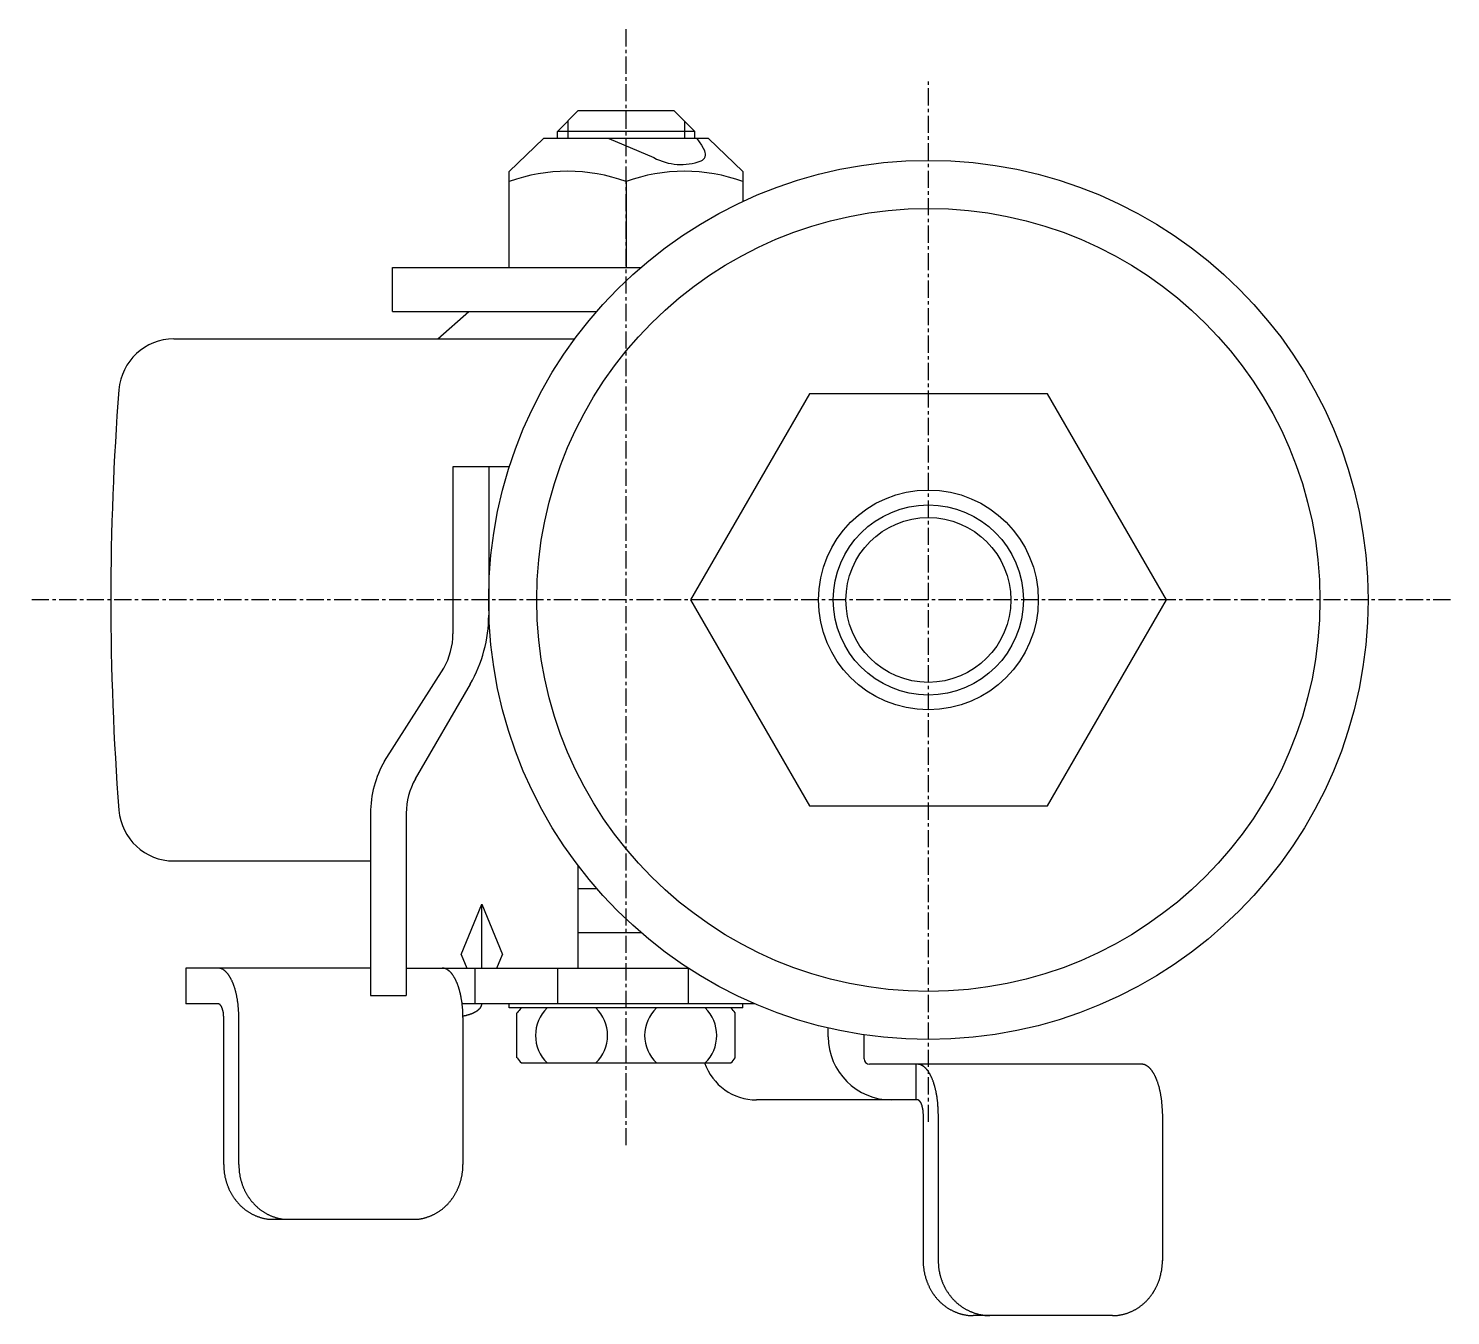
# Model space of a CAD drawing. Extents: x -3160 to -2893, y -753 to -296.
# Drawn here: x -2996.9 to -2893.4, y -390 to -296.3 of the extents above; entities that cross this region are included whole.
import ezdxf

# ---------------------------------------------------------------- set-up
doc = ezdxf.new("R2010")
doc.units = 0
doc.linetypes.add('CENTER', pattern=[2, 1.25, -0.25, 0.25, -0.25])
doc.layers.get('0').update_dxf_attribs({"linetype": 'CONTINUOUS'})
doc.layers.add('CENTER', color=1, linetype='CENTER')

msp = doc.modelspace()

# ---------------------------------------------------------------- linework, layer by layer
at = {"color": 7, "linetype": 'CONTINUOUS'}
for p, q in [((-2958.45, -303.77), (-2956.95, -302.27)), ((-2949.95, -302.27), (-2956.95, -302.27)), ((-2948.45, -303.77), (-2949.95, -302.27)), ((-2959.45, -304.27), (-2961.95, -306.67)), ((-2947.45, -304.27), (-2959.45, -304.27)), ((-2948.45, -303.77), (-2958.45, -303.77)), ((-2958.45, -304.27), (-2958.45, -303.77)), ((-2954.71, -304.27), (-2951.43, -305.67)), ((-2948.45, -304.27), (-2948.45, -303.77)), ((-2948.29, -304.27), (-2947.96, -304.77)), ((-2944.95, -306.67), (-2947.45, -304.27)), ((-2947.96, -304.77), (-2947.73, -305.2)), ((-2961.95, -313.67), (-2961.95, -306.67)), ((-2944.95, -306.67), (-2944.95, -308.85)), ((-2953.45, -307.42), (-2953.45, -313.67)), ((-2970.45, -313.67), (-2952.38, -313.67)), ((-2970.45, -316.87), (-2970.45, -313.67)), ((-2970.45, -316.87), (-2955.59, -316.87)), ((-2967.15, -318.87), (-2964.9, -316.87)), ((-2986.37, -318.87), (-2957.19, -318.87)), ((-2940.11, -322.87), (-2948.77, -337.87)), ((-2922.78, -322.87), (-2940.11, -322.87)), ((-2914.12, -337.87), (-2922.78, -322.87)), ((-2961.94, -328.17), (-2966.05, -328.17)), ((-2966.05, -328.17), (-2966.05, -340.33)), ((-2963.45, -328.17), (-2963.45, -338.99)), ((-2948.77, -337.87), (-2940.11, -352.87)), ((-2922.78, -352.87), (-2914.12, -337.87)), ((-2971.03, -349.6), (-2966.71, -342.83)), ((-2968.78, -350.9), (-2964.78, -343.99)), ((-2940.11, -352.87), (-2922.78, -352.87)), ((-2972.05, -353.4), (-2972.05, -366.67)), ((-2969.45, -353.4), (-2969.45, -366.67)), ((-2986.37, -356.87), (-2972.05, -356.87)), ((-2956.95, -357.2), (-2956.95, -364.67)), ((-2956.95, -358.87), (-2955.59, -358.87)), ((-2965.45, -363.67), (-2963.95, -360.01)), ((-2963.95, -360.01), (-2962.45, -363.67)), ((-2963.95, -364.67), (-2963.95, -360.01)), ((-2956.95, -362.07), (-2952.38, -362.07)), ((-2965.45, -363.67), (-2965.03, -364.67)), ((-2962.86, -364.67), (-2962.45, -363.67)), ((-2972.05, -364.67), (-2985.5, -364.67)), ((-2985.5, -364.67), (-2985.5, -367.27)), ((-2969.45, -364.67), (-2948.93, -364.67)), ((-2964.45, -364.67), (-2964.45, -367.27)), ((-2958.45, -364.67), (-2958.45, -367.27)), ((-2948.93, -364.67), (-2948.93, -367.27)), ((-2983.16, -367.27), (-2985.5, -367.27)), ((-2972.05, -366.67), (-2969.45, -366.67)), ((-2944.08, -367.27), (-2965.39, -367.27)), ((-2961.95, -367.57), (-2961.95, -367.27)), ((-2944.95, -367.57), (-2944.95, -367.27)), ((-2982.73, -378.97), (-2982.73, -368.27)), ((-2981.63, -378.97), (-2981.63, -368.27)), ((-2965.32, -368.27), (-2965.32, -378.97)), ((-2944.95, -367.57), (-2961.95, -367.57)), ((-2961.39, -371.2), (-2961.39, -367.93)), ((-2945.51, -371.2), (-2945.51, -367.93)), ((-2938.73, -369.67), (-2938.73, -369.03)), ((-2936.13, -371.27), (-2936.13, -369.52)), ((-2961.06, -371.57), (-2945.83, -371.57)), ((-2915.94, -371.67), (-2935.73, -371.67)), ((-2932.36, -371.67), (-2932.36, -374.27)), ((-2932.25, -374.27), (-2943.95, -374.27)), ((-2931.83, -375.27), (-2931.83, -385.97)), ((-2930.73, -375.27), (-2930.73, -385.97)), ((-2930.73, -375.27), (-2930.73, -385.97)), ((-2914.42, -375.27), (-2914.42, -385.97)), ((-2968.95, -382.97), (-2979.11, -382.97)), ((-2918.04, -389.97), (-2928.2, -389.97))]:
    msp.add_line(p, q, dxfattribs=at)
at = {"color": 3, "linetype": 'CONTINUOUS'}
for p, q in [((-2957.7, -303.02), (-2957.7, -304.27)), ((-2949.2, -303.02), (-2949.2, -304.27))]:
    msp.add_line(p, q, dxfattribs=at)
at = {"color": 7, "linetype": 'CONTINUOUS'}
for points in [[(-2981.63, -368.26, 0), (-2981.63, -368.22, 0), (-2981.64, -368.18, 0), (-2981.64, -368.13, 0), (-2981.64, -368.09, 0), (-2981.64, -368.05, 0), (-2981.64, -368, 0), (-2981.64, -367.96, 0), (-2981.64, -367.91, 0), (-2981.64, -367.87, 0), (-2981.65, -367.82, 0), (-2981.65, -367.78, 0), (-2981.65, -367.74, 0), (-2981.65, -367.69, 0), (-2981.66, -367.65, 0), (-2981.66, -367.61, 0), (-2981.66, -367.56, 0), (-2981.67, -367.52, 0), (-2981.67, -367.48, 0), (-2981.68, -367.43, 0), (-2981.68, -367.39, 0), (-2981.68, -367.35, 0), (-2981.69, -367.31, 0), (-2981.69, -367.26, 0), (-2981.7, -367.22, 0), (-2981.71, -367.18, 0), (-2981.71, -367.14, 0), (-2981.72, -367.09, 0), (-2981.72, -367.05, 0), (-2981.73, -367.01, 0), (-2981.74, -366.97, 0), (-2981.74, -366.93, 0), (-2981.75, -366.89, 0), (-2981.76, -366.85, 0), (-2981.77, -366.81, 0), (-2981.77, -366.77, 0), (-2981.78, -366.73, 0), (-2981.79, -366.69, 0), (-2981.8, -366.65, 0), (-2981.81, -366.61, 0), (-2981.81, -366.57, 0), (-2981.82, -366.53, 0), (-2981.83, -366.49, 0), (-2981.84, -366.45, 0), (-2981.85, -366.42, 0), (-2981.86, -366.38, 0), (-2981.87, -366.34, 0), (-2981.88, -366.3, 0), (-2981.89, -366.26, 0), (-2981.9, -366.23, 0), (-2981.91, -366.19, 0), (-2981.92, -366.16, 0), (-2981.93, -366.12, 0), (-2981.95, -366.09, 0), (-2981.96, -366.05, 0), (-2981.97, -366.02, 0), (-2981.98, -365.98, 0), (-2981.99, -365.95, 0), (-2982, -365.91, 0), (-2982.02, -365.88, 0), (-2982.03, -365.85, 0), (-2982.04, -365.81, 0), (-2982.05, -365.78, 0), (-2982.07, -365.75, 0), (-2982.08, -365.72, 0), (-2982.09, -365.69, 0), (-2982.11, -365.66, 0), (-2982.12, -365.63, 0), (-2982.13, -365.6, 0), (-2982.15, -365.57, 0), (-2982.16, -365.54, 0), (-2982.18, -365.51, 0), (-2982.19, -365.48, 0), (-2982.21, -365.45, 0), (-2982.22, -365.43, 0), (-2982.23, -365.4, 0), (-2982.25, -365.37, 0), (-2982.26, -365.35, 0), (-2982.28, -365.32, 0), (-2982.3, -365.3, 0), (-2982.31, -365.27, 0), (-2982.33, -365.25, 0), (-2982.34, -365.22, 0), (-2982.36, -365.2, 0), (-2982.37, -365.18, 0), (-2982.39, -365.15, 0), (-2982.41, -365.13, 0), (-2982.42, -365.11, 0), (-2982.44, -365.09, 0), (-2982.46, -365.07, 0), (-2982.47, -365.05, 0), (-2982.49, -365.03, 0), (-2982.51, -365.01, 0), (-2982.52, -364.99, 0), (-2982.54, -364.97, 0), (-2982.56, -364.96, 0), (-2982.57, -364.94, 0), (-2982.59, -364.92, 0), (-2982.61, -364.91, 0), (-2982.63, -364.89, 0), (-2982.64, -364.88, 0), (-2982.66, -364.86, 0), (-2982.68, -364.85, 0), (-2982.7, -364.83, 0), (-2982.71, -364.82, 0), (-2982.73, -364.81, 0), (-2982.75, -364.8, 0), (-2982.77, -364.78, 0), (-2982.79, -364.77, 0), (-2982.8, -364.76, 0), (-2982.82, -364.75, 0), (-2982.84, -364.74, 0), (-2982.86, -364.74, 0), (-2982.88, -364.73, 0), (-2982.9, -364.72, 0), (-2982.91, -364.71, 0), (-2982.93, -364.7, 0), (-2982.95, -364.7, 0), (-2982.97, -364.69, 0), (-2982.99, -364.69, 0), (-2983.01, -364.68, 0), (-2983.03, -364.68, 0), (-2983.04, -364.68, 0), (-2983.06, -364.67, 0), (-2983.08, -364.67, 0), (-2983.1, -364.67, 0), (-2983.12, -364.67, 0), (-2983.14, -364.67, 0), (-2983.16, -364.67, 0)], [(-2965.32, -368.26, 0), (-2965.32, -368.22, 0), (-2965.32, -368.18, 0), (-2965.32, -368.13, 0), (-2965.32, -368.09, 0), (-2965.32, -368.05, 0), (-2965.33, -368, 0), (-2965.33, -367.96, 0), (-2965.33, -367.91, 0), (-2965.33, -367.87, 0), (-2965.33, -367.82, 0), (-2965.33, -367.78, 0), (-2965.34, -367.74, 0), (-2965.34, -367.69, 0), (-2965.34, -367.65, 0), (-2965.35, -367.61, 0), (-2965.35, -367.56, 0), (-2965.35, -367.52, 0), (-2965.36, -367.48, 0), (-2965.36, -367.43, 0), (-2965.37, -367.39, 0), (-2965.37, -367.35, 0), (-2965.38, -367.31, 0), (-2965.38, -367.26, 0), (-2965.39, -367.22, 0), (-2965.39, -367.18, 0), (-2965.4, -367.14, 0), (-2965.4, -367.09, 0), (-2965.41, -367.05, 0), (-2965.42, -367.01, 0), (-2965.42, -366.97, 0), (-2965.43, -366.93, 0), (-2965.44, -366.89, 0), (-2965.44, -366.85, 0), (-2965.45, -366.81, 0), (-2965.46, -366.77, 0), (-2965.47, -366.73, 0), (-2965.48, -366.69, 0), (-2965.48, -366.65, 0), (-2965.49, -366.61, 0), (-2965.5, -366.57, 0), (-2965.51, -366.53, 0), (-2965.52, -366.49, 0), (-2965.53, -366.45, 0), (-2965.54, -366.42, 0), (-2965.55, -366.38, 0), (-2965.56, -366.34, 0), (-2965.57, -366.3, 0), (-2965.58, -366.26, 0), (-2965.59, -366.23, 0), (-2965.6, -366.19, 0), (-2965.61, -366.16, 0), (-2965.62, -366.12, 0), (-2965.63, -366.09, 0), (-2965.64, -366.05, 0), (-2965.65, -366.02, 0), (-2965.67, -365.98, 0), (-2965.68, -365.95, 0), (-2965.69, -365.91, 0), (-2965.7, -365.88, 0), (-2965.72, -365.85, 0), (-2965.73, -365.81, 0), (-2965.74, -365.78, 0), (-2965.75, -365.75, 0), (-2965.77, -365.72, 0), (-2965.78, -365.69, 0), (-2965.79, -365.66, 0), (-2965.81, -365.63, 0), (-2965.82, -365.6, 0), (-2965.83, -365.57, 0), (-2965.85, -365.54, 0), (-2965.86, -365.51, 0), (-2965.88, -365.48, 0), (-2965.89, -365.45, 0), (-2965.91, -365.43, 0), (-2965.92, -365.4, 0), (-2965.94, -365.37, 0), (-2965.95, -365.35, 0), (-2965.97, -365.32, 0), (-2965.98, -365.3, 0), (-2966, -365.27, 0), (-2966.01, -365.25, 0), (-2966.03, -365.22, 0), (-2966.04, -365.2, 0), (-2966.06, -365.18, 0), (-2966.08, -365.15, 0), (-2966.09, -365.13, 0), (-2966.11, -365.11, 0), (-2966.13, -365.09, 0), (-2966.14, -365.07, 0), (-2966.16, -365.05, 0), (-2966.18, -365.03, 0), (-2966.19, -365.01, 0), (-2966.21, -364.99, 0), (-2966.23, -364.97, 0), (-2966.24, -364.96, 0), (-2966.26, -364.94, 0), (-2966.28, -364.92, 0), (-2966.29, -364.91, 0), (-2966.31, -364.89, 0), (-2966.33, -364.88, 0), (-2966.35, -364.86, 0), (-2966.37, -364.85, 0), (-2966.38, -364.83, 0), (-2966.4, -364.82, 0), (-2966.42, -364.81, 0), (-2966.44, -364.8, 0), (-2966.45, -364.78, 0), (-2966.47, -364.77, 0), (-2966.49, -364.76, 0), (-2966.51, -364.75, 0), (-2966.53, -364.74, 0), (-2966.55, -364.74, 0), (-2966.56, -364.73, 0), (-2966.58, -364.72, 0), (-2966.6, -364.71, 0), (-2966.62, -364.7, 0), (-2966.64, -364.7, 0), (-2966.66, -364.69, 0), (-2966.67, -364.69, 0), (-2966.69, -364.68, 0), (-2966.71, -364.68, 0), (-2966.73, -364.68, 0), (-2966.75, -364.67, 0), (-2966.77, -364.67, 0), (-2966.79, -364.67, 0), (-2966.81, -364.67, 0), (-2966.82, -364.67, 0), (-2966.84, -364.67, 0)], [(-2982.73, -368.26, 0), (-2982.73, -368.25, 0), (-2982.73, -368.24, 0), (-2982.73, -368.23, 0), (-2982.73, -368.22, 0), (-2982.73, -368.2, 0), (-2982.73, -368.19, 0), (-2982.73, -368.18, 0), (-2982.74, -368.17, 0), (-2982.74, -368.15, 0), (-2982.74, -368.14, 0), (-2982.74, -368.13, 0), (-2982.74, -368.12, 0), (-2982.74, -368.11, 0), (-2982.74, -368.09, 0), (-2982.74, -368.08, 0), (-2982.74, -368.07, 0), (-2982.74, -368.06, 0), (-2982.74, -368.05, 0), (-2982.74, -368.03, 0), (-2982.75, -368.02, 0), (-2982.75, -368.01, 0), (-2982.75, -368, 0), (-2982.75, -367.99, 0), (-2982.75, -367.98, 0), (-2982.75, -367.96, 0), (-2982.75, -367.95, 0), (-2982.76, -367.94, 0), (-2982.76, -367.93, 0), (-2982.76, -367.92, 0), (-2982.76, -367.91, 0), (-2982.76, -367.89, 0), (-2982.77, -367.88, 0), (-2982.77, -367.87, 0), (-2982.77, -367.86, 0), (-2982.77, -367.85, 0), (-2982.77, -367.84, 0), (-2982.78, -367.83, 0), (-2982.78, -367.82, 0), (-2982.78, -367.81, 0), (-2982.78, -367.79, 0), (-2982.79, -367.78, 0), (-2982.79, -367.77, 0), (-2982.79, -367.76, 0), (-2982.79, -367.75, 0), (-2982.8, -367.74, 0), (-2982.8, -367.73, 0), (-2982.8, -367.72, 0), (-2982.8, -367.71, 0), (-2982.81, -367.7, 0), (-2982.81, -367.69, 0), (-2982.81, -367.68, 0), (-2982.82, -367.67, 0), (-2982.82, -367.66, 0), (-2982.82, -367.65, 0), (-2982.83, -367.64, 0), (-2982.83, -367.63, 0), (-2982.83, -367.62, 0), (-2982.84, -367.61, 0), (-2982.84, -367.6, 0), (-2982.84, -367.59, 0), (-2982.85, -367.58, 0), (-2982.85, -367.58, 0), (-2982.85, -367.57, 0), (-2982.86, -367.56, 0), (-2982.86, -367.55, 0), (-2982.86, -367.54, 0), (-2982.87, -367.53, 0), (-2982.87, -367.52, 0), (-2982.88, -367.52, 0), (-2982.88, -367.51, 0), (-2982.88, -367.5, 0), (-2982.89, -367.49, 0), (-2982.89, -367.49, 0), (-2982.9, -367.48, 0), (-2982.9, -367.47, 0), (-2982.9, -367.46, 0), (-2982.91, -367.45, 0), (-2982.91, -367.45, 0), (-2982.92, -367.44, 0), (-2982.92, -367.43, 0), (-2982.93, -367.43, 0), (-2982.93, -367.42, 0), (-2982.93, -367.41, 0), (-2982.94, -367.41, 0), (-2982.94, -367.4, 0), (-2982.95, -367.39, 0), (-2982.95, -367.39, 0), (-2982.96, -367.38, 0), (-2982.96, -367.38, 0), (-2982.97, -367.37, 0), (-2982.97, -367.37, 0), (-2982.98, -367.36, 0), (-2982.98, -367.36, 0), (-2982.98, -367.35, 0), (-2982.99, -367.35, 0), (-2982.99, -367.34, 0), (-2983, -367.34, 0), (-2983, -367.33, 0), (-2983.01, -367.33, 0), (-2983.01, -367.32, 0), (-2983.02, -367.32, 0), (-2983.02, -367.32, 0), (-2983.03, -367.31, 0), (-2983.03, -367.31, 0), (-2983.04, -367.31, 0), (-2983.04, -367.3, 0), (-2983.05, -367.3, 0), (-2983.05, -367.3, 0), (-2983.06, -367.29, 0), (-2983.06, -367.29, 0), (-2983.07, -367.29, 0), (-2983.07, -367.29, 0), (-2983.08, -367.28, 0), (-2983.08, -367.28, 0), (-2983.09, -367.28, 0), (-2983.09, -367.28, 0), (-2983.1, -367.27, 0), (-2983.1, -367.27, 0), (-2983.11, -367.27, 0), (-2983.11, -367.27, 0), (-2983.12, -367.27, 0), (-2983.12, -367.27, 0), (-2983.13, -367.27, 0), (-2983.14, -367.27, 0), (-2983.14, -367.27, 0), (-2983.15, -367.27, 0), (-2983.15, -367.27, 0), (-2983.16, -367.26, 0)], [(-2965.32, -368.16, 0), (-2965.3, -368.15, 0), (-2965.28, -368.15, 0), (-2965.26, -368.15, 0), (-2965.25, -368.14, 0), (-2965.23, -368.14, 0), (-2965.21, -368.13, 0), (-2965.19, -368.13, 0), (-2965.17, -368.13, 0), (-2965.15, -368.12, 0), (-2965.13, -368.12, 0), (-2965.12, -368.11, 0), (-2965.1, -368.11, 0), (-2965.08, -368.1, 0), (-2965.06, -368.1, 0), (-2965.04, -368.09, 0), (-2965.03, -368.09, 0), (-2965.01, -368.08, 0), (-2964.99, -368.08, 0), (-2964.97, -368.07, 0), (-2964.95, -368.07, 0), (-2964.94, -368.06, 0), (-2964.92, -368.06, 0), (-2964.9, -368.05, 0), (-2964.89, -368.05, 0), (-2964.87, -368.04, 0), (-2964.85, -368.04, 0), (-2964.84, -368.03, 0), (-2964.82, -368.02, 0), (-2964.8, -368.02, 0), (-2964.79, -368.01, 0), (-2964.77, -368.01, 0), (-2964.76, -368, 0), (-2964.74, -368, 0), (-2964.72, -367.99, 0), (-2964.71, -367.99, 0), (-2964.69, -367.98, 0), (-2964.68, -367.97, 0), (-2964.66, -367.97, 0), (-2964.65, -367.96, 0), (-2964.63, -367.95, 0), (-2964.62, -367.95, 0), (-2964.6, -367.94, 0), (-2964.59, -367.94, 0), (-2964.57, -367.93, 0), (-2964.56, -367.92, 0), (-2964.55, -367.92, 0), (-2964.53, -367.91, 0), (-2964.52, -367.9, 0), (-2964.5, -367.9, 0), (-2964.49, -367.89, 0), (-2964.48, -367.88, 0), (-2964.46, -367.88, 0), (-2964.45, -367.87, 0), (-2964.44, -367.86, 0), (-2964.43, -367.86, 0), (-2964.41, -367.85, 0), (-2964.4, -367.84, 0), (-2964.39, -367.83, 0), (-2964.38, -367.83, 0), (-2964.36, -367.82, 0), (-2964.35, -367.81, 0), (-2964.34, -367.81, 0), (-2964.33, -367.8, 0), (-2964.32, -367.79, 0), (-2964.31, -367.78, 0), (-2964.29, -367.77, 0), (-2964.28, -367.77, 0), (-2964.27, -367.76, 0), (-2964.26, -367.75, 0), (-2964.25, -367.75, 0), (-2964.24, -367.74, 0), (-2964.23, -367.73, 0), (-2964.22, -367.72, 0), (-2964.21, -367.71, 0), (-2964.2, -367.71, 0), (-2964.19, -367.7, 0), (-2964.18, -367.69, 0), (-2964.17, -367.68, 0), (-2964.17, -367.68, 0), (-2964.16, -367.67, 0), (-2964.15, -367.66, 0), (-2964.14, -367.65, 0), (-2964.13, -367.64, 0), (-2964.12, -367.64, 0), (-2964.12, -367.63, 0), (-2964.11, -367.62, 0), (-2964.1, -367.61, 0), (-2964.09, -367.6, 0), (-2964.09, -367.6, 0), (-2964.08, -367.59, 0), (-2964.07, -367.58, 0), (-2964.06, -367.57, 0), (-2964.06, -367.56, 0), (-2964.05, -367.56, 0), (-2964.05, -367.55, 0), (-2964.04, -367.54, 0), (-2964.03, -367.53, 0), (-2964.03, -367.52, 0), (-2964.02, -367.51, 0), (-2964.02, -367.5, 0), (-2964.01, -367.5, 0), (-2964.01, -367.49, 0), (-2964, -367.48, 0), (-2964, -367.47, 0), (-2963.99, -367.46, 0), (-2963.99, -367.45, 0), (-2963.99, -367.45, 0), (-2963.98, -367.44, 0), (-2963.98, -367.43, 0), (-2963.98, -367.42, 0), (-2963.97, -367.41, 0), (-2963.97, -367.4, 0), (-2963.97, -367.39, 0), (-2963.96, -367.39, 0), (-2963.96, -367.38, 0), (-2963.96, -367.37, 0), (-2963.96, -367.36, 0), (-2963.95, -367.35, 0), (-2963.95, -367.34, 0), (-2963.95, -367.33, 0), (-2963.95, -367.33, 0), (-2963.95, -367.32, 0), (-2963.95, -367.31, 0), (-2963.95, -367.3, 0), (-2963.95, -367.29, 0), (-2963.95, -367.28, 0), (-2963.95, -367.27, 0), (-2963.95, -367.26, 0)], [(-2930.73, -375.26, 0), (-2930.73, -375.22, 0), (-2930.73, -375.18, 0), (-2930.73, -375.13, 0), (-2930.73, -375.09, 0), (-2930.73, -375.05, 0), (-2930.74, -375, 0), (-2930.74, -374.96, 0), (-2930.74, -374.91, 0), (-2930.74, -374.87, 0), (-2930.74, -374.82, 0), (-2930.74, -374.78, 0), (-2930.75, -374.74, 0), (-2930.75, -374.69, 0), (-2930.75, -374.65, 0), (-2930.76, -374.61, 0), (-2930.76, -374.56, 0), (-2930.76, -374.52, 0), (-2930.77, -374.48, 0), (-2930.77, -374.43, 0), (-2930.78, -374.39, 0), (-2930.78, -374.35, 0), (-2930.79, -374.31, 0), (-2930.79, -374.26, 0), (-2930.8, -374.22, 0), (-2930.8, -374.18, 0), (-2930.81, -374.14, 0), (-2930.81, -374.09, 0), (-2930.82, -374.05, 0), (-2930.83, -374.01, 0), (-2930.83, -373.97, 0), (-2930.84, -373.93, 0), (-2930.85, -373.89, 0), (-2930.85, -373.85, 0), (-2930.86, -373.81, 0), (-2930.87, -373.77, 0), (-2930.88, -373.73, 0), (-2930.89, -373.69, 0), (-2930.89, -373.65, 0), (-2930.9, -373.61, 0), (-2930.91, -373.57, 0), (-2930.92, -373.53, 0), (-2930.93, -373.49, 0), (-2930.94, -373.45, 0), (-2930.95, -373.42, 0), (-2930.96, -373.38, 0), (-2930.97, -373.34, 0), (-2930.98, -373.3, 0), (-2930.99, -373.26, 0), (-2931, -373.23, 0), (-2931.01, -373.19, 0), (-2931.02, -373.16, 0), (-2931.03, -373.12, 0), (-2931.04, -373.09, 0), (-2931.05, -373.05, 0), (-2931.06, -373.02, 0), (-2931.08, -372.98, 0), (-2931.09, -372.95, 0), (-2931.1, -372.91, 0), (-2931.11, -372.88, 0), (-2931.13, -372.85, 0), (-2931.14, -372.81, 0), (-2931.15, -372.78, 0), (-2931.16, -372.75, 0), (-2931.18, -372.72, 0), (-2931.19, -372.69, 0), (-2931.2, -372.66, 0), (-2931.22, -372.63, 0), (-2931.23, -372.6, 0), (-2931.24, -372.57, 0), (-2931.26, -372.54, 0), (-2931.27, -372.51, 0), (-2931.29, -372.48, 0), (-2931.3, -372.45, 0), (-2931.32, -372.43, 0), (-2931.33, -372.4, 0), (-2931.35, -372.37, 0), (-2931.36, -372.35, 0), (-2931.38, -372.32, 0), (-2931.39, -372.3, 0), (-2931.41, -372.27, 0), (-2931.42, -372.25, 0), (-2931.44, -372.22, 0), (-2931.45, -372.2, 0), (-2931.47, -372.18, 0), (-2931.49, -372.15, 0), (-2931.5, -372.13, 0), (-2931.52, -372.11, 0), (-2931.54, -372.09, 0), (-2931.55, -372.07, 0), (-2931.57, -372.05, 0), (-2931.59, -372.03, 0), (-2931.6, -372.01, 0), (-2931.62, -371.99, 0), (-2931.64, -371.97, 0), (-2931.65, -371.96, 0), (-2931.67, -371.94, 0), (-2931.69, -371.92, 0), (-2931.71, -371.91, 0), (-2931.72, -371.89, 0), (-2931.74, -371.88, 0), (-2931.76, -371.86, 0), (-2931.78, -371.85, 0), (-2931.79, -371.83, 0), (-2931.81, -371.82, 0), (-2931.83, -371.81, 0), (-2931.85, -371.8, 0), (-2931.86, -371.78, 0), (-2931.88, -371.77, 0), (-2931.9, -371.76, 0), (-2931.92, -371.75, 0), (-2931.94, -371.74, 0), (-2931.96, -371.74, 0), (-2931.97, -371.73, 0), (-2931.99, -371.72, 0), (-2932.01, -371.71, 0), (-2932.03, -371.7, 0), (-2932.05, -371.7, 0), (-2932.07, -371.69, 0), (-2932.08, -371.69, 0), (-2932.1, -371.68, 0), (-2932.12, -371.68, 0), (-2932.14, -371.68, 0), (-2932.16, -371.67, 0), (-2932.18, -371.67, 0), (-2932.2, -371.67, 0), (-2932.22, -371.67, 0), (-2932.23, -371.67, 0), (-2932.25, -371.67, 0)], [(-2914.42, -375.26, 0), (-2914.42, -375.22, 0), (-2914.42, -375.18, 0), (-2914.42, -375.13, 0), (-2914.42, -375.09, 0), (-2914.42, -375.05, 0), (-2914.42, -375, 0), (-2914.42, -374.96, 0), (-2914.42, -374.91, 0), (-2914.43, -374.87, 0), (-2914.43, -374.82, 0), (-2914.43, -374.78, 0), (-2914.43, -374.74, 0), (-2914.44, -374.69, 0), (-2914.44, -374.65, 0), (-2914.44, -374.61, 0), (-2914.45, -374.56, 0), (-2914.45, -374.52, 0), (-2914.45, -374.48, 0), (-2914.46, -374.43, 0), (-2914.46, -374.39, 0), (-2914.47, -374.35, 0), (-2914.47, -374.31, 0), (-2914.48, -374.26, 0), (-2914.48, -374.22, 0), (-2914.49, -374.18, 0), (-2914.49, -374.14, 0), (-2914.5, -374.09, 0), (-2914.51, -374.05, 0), (-2914.51, -374.01, 0), (-2914.52, -373.97, 0), (-2914.53, -373.93, 0), (-2914.53, -373.89, 0), (-2914.54, -373.85, 0), (-2914.55, -373.81, 0), (-2914.56, -373.77, 0), (-2914.56, -373.73, 0), (-2914.57, -373.69, 0), (-2914.58, -373.65, 0), (-2914.59, -373.61, 0), (-2914.6, -373.57, 0), (-2914.61, -373.53, 0), (-2914.62, -373.49, 0), (-2914.62, -373.45, 0), (-2914.63, -373.42, 0), (-2914.64, -373.38, 0), (-2914.65, -373.34, 0), (-2914.66, -373.3, 0), (-2914.67, -373.26, 0), (-2914.68, -373.23, 0), (-2914.7, -373.19, 0), (-2914.71, -373.16, 0), (-2914.72, -373.12, 0), (-2914.73, -373.09, 0), (-2914.74, -373.05, 0), (-2914.75, -373.02, 0), (-2914.76, -372.98, 0), (-2914.77, -372.95, 0), (-2914.79, -372.91, 0), (-2914.8, -372.88, 0), (-2914.81, -372.85, 0), (-2914.82, -372.81, 0), (-2914.84, -372.78, 0), (-2914.85, -372.75, 0), (-2914.86, -372.72, 0), (-2914.88, -372.69, 0), (-2914.89, -372.66, 0), (-2914.9, -372.63, 0), (-2914.92, -372.6, 0), (-2914.93, -372.57, 0), (-2914.95, -372.54, 0), (-2914.96, -372.51, 0), (-2914.97, -372.48, 0), (-2914.99, -372.45, 0), (-2915, -372.43, 0), (-2915.02, -372.4, 0), (-2915.03, -372.37, 0), (-2915.05, -372.35, 0), (-2915.06, -372.32, 0), (-2915.08, -372.3, 0), (-2915.09, -372.27, 0), (-2915.11, -372.25, 0), (-2915.13, -372.22, 0), (-2915.14, -372.2, 0), (-2915.16, -372.18, 0), (-2915.17, -372.15, 0), (-2915.19, -372.13, 0), (-2915.21, -372.11, 0), (-2915.22, -372.09, 0), (-2915.24, -372.07, 0), (-2915.25, -372.05, 0), (-2915.27, -372.03, 0), (-2915.29, -372.01, 0), (-2915.31, -371.99, 0), (-2915.32, -371.97, 0), (-2915.34, -371.96, 0), (-2915.36, -371.94, 0), (-2915.37, -371.92, 0), (-2915.39, -371.91, 0), (-2915.41, -371.89, 0), (-2915.43, -371.88, 0), (-2915.44, -371.86, 0), (-2915.46, -371.85, 0), (-2915.48, -371.83, 0), (-2915.5, -371.82, 0), (-2915.52, -371.81, 0), (-2915.53, -371.8, 0), (-2915.55, -371.78, 0), (-2915.57, -371.77, 0), (-2915.59, -371.76, 0), (-2915.61, -371.75, 0), (-2915.62, -371.74, 0), (-2915.64, -371.74, 0), (-2915.66, -371.73, 0), (-2915.68, -371.72, 0), (-2915.7, -371.71, 0), (-2915.72, -371.7, 0), (-2915.73, -371.7, 0), (-2915.75, -371.69, 0), (-2915.77, -371.69, 0), (-2915.79, -371.68, 0), (-2915.81, -371.68, 0), (-2915.83, -371.68, 0), (-2915.85, -371.67, 0), (-2915.86, -371.67, 0), (-2915.88, -371.67, 0), (-2915.9, -371.67, 0), (-2915.92, -371.67, 0), (-2915.94, -371.67, 0)], [(-2931.83, -375.26, 0), (-2931.83, -375.25, 0), (-2931.83, -375.24, 0), (-2931.83, -375.23, 0), (-2931.83, -375.22, 0), (-2931.83, -375.2, 0), (-2931.83, -375.19, 0), (-2931.83, -375.18, 0), (-2931.83, -375.17, 0), (-2931.83, -375.15, 0), (-2931.83, -375.14, 0), (-2931.83, -375.13, 0), (-2931.83, -375.12, 0), (-2931.84, -375.11, 0), (-2931.84, -375.09, 0), (-2931.84, -375.08, 0), (-2931.84, -375.07, 0), (-2931.84, -375.06, 0), (-2931.84, -375.05, 0), (-2931.84, -375.03, 0), (-2931.84, -375.02, 0), (-2931.84, -375.01, 0), (-2931.85, -375, 0), (-2931.85, -374.99, 0), (-2931.85, -374.98, 0), (-2931.85, -374.96, 0), (-2931.85, -374.95, 0), (-2931.85, -374.94, 0), (-2931.85, -374.93, 0), (-2931.86, -374.92, 0), (-2931.86, -374.91, 0), (-2931.86, -374.89, 0), (-2931.86, -374.88, 0), (-2931.86, -374.87, 0), (-2931.87, -374.86, 0), (-2931.87, -374.85, 0), (-2931.87, -374.84, 0), (-2931.87, -374.83, 0), (-2931.88, -374.82, 0), (-2931.88, -374.81, 0), (-2931.88, -374.79, 0), (-2931.88, -374.78, 0), (-2931.88, -374.77, 0), (-2931.89, -374.76, 0), (-2931.89, -374.75, 0), (-2931.89, -374.74, 0), (-2931.9, -374.73, 0), (-2931.9, -374.72, 0), (-2931.9, -374.71, 0), (-2931.9, -374.7, 0), (-2931.91, -374.69, 0), (-2931.91, -374.68, 0), (-2931.91, -374.67, 0), (-2931.92, -374.66, 0), (-2931.92, -374.65, 0), (-2931.92, -374.64, 0), (-2931.93, -374.63, 0), (-2931.93, -374.62, 0), (-2931.93, -374.61, 0), (-2931.94, -374.6, 0), (-2931.94, -374.59, 0), (-2931.94, -374.58, 0), (-2931.95, -374.58, 0), (-2931.95, -374.57, 0), (-2931.95, -374.56, 0), (-2931.96, -374.55, 0), (-2931.96, -374.54, 0), (-2931.96, -374.53, 0), (-2931.97, -374.52, 0), (-2931.97, -374.52, 0), (-2931.98, -374.51, 0), (-2931.98, -374.5, 0), (-2931.98, -374.49, 0), (-2931.99, -374.49, 0), (-2931.99, -374.48, 0), (-2932, -374.47, 0), (-2932, -374.46, 0), (-2932.01, -374.45, 0), (-2932.01, -374.45, 0), (-2932.01, -374.44, 0), (-2932.02, -374.43, 0), (-2932.02, -374.43, 0), (-2932.03, -374.42, 0), (-2932.03, -374.41, 0), (-2932.04, -374.41, 0), (-2932.04, -374.4, 0), (-2932.04, -374.39, 0), (-2932.05, -374.39, 0), (-2932.05, -374.38, 0), (-2932.06, -374.38, 0), (-2932.06, -374.37, 0), (-2932.07, -374.37, 0), (-2932.07, -374.36, 0), (-2932.08, -374.36, 0), (-2932.08, -374.35, 0), (-2932.09, -374.35, 0), (-2932.09, -374.34, 0), (-2932.1, -374.34, 0), (-2932.1, -374.33, 0), (-2932.11, -374.33, 0), (-2932.11, -374.32, 0), (-2932.12, -374.32, 0), (-2932.12, -374.32, 0), (-2932.12, -374.31, 0), (-2932.13, -374.31, 0), (-2932.13, -374.31, 0), (-2932.14, -374.3, 0), (-2932.14, -374.3, 0), (-2932.15, -374.3, 0), (-2932.15, -374.29, 0), (-2932.16, -374.29, 0), (-2932.17, -374.29, 0), (-2932.17, -374.29, 0), (-2932.18, -374.28, 0), (-2932.18, -374.28, 0), (-2932.19, -374.28, 0), (-2932.19, -374.28, 0), (-2932.2, -374.27, 0), (-2932.2, -374.27, 0), (-2932.21, -374.27, 0), (-2932.21, -374.27, 0), (-2932.22, -374.27, 0), (-2932.22, -374.27, 0), (-2932.23, -374.27, 0), (-2932.23, -374.27, 0), (-2932.24, -374.27, 0), (-2932.24, -374.27, 0), (-2932.25, -374.27, 0), (-2932.25, -374.26, 0)], [(-2982.73, -378.96, 0), (-2982.73, -379.01, 0), (-2982.73, -379.06, 0), (-2982.73, -379.11, 0), (-2982.73, -379.16, 0), (-2982.73, -379.21, 0), (-2982.72, -379.26, 0), (-2982.72, -379.31, 0), (-2982.72, -379.36, 0), (-2982.71, -379.41, 0), (-2982.71, -379.45, 0), (-2982.7, -379.5, 0), (-2982.69, -379.55, 0), (-2982.69, -379.6, 0), (-2982.68, -379.65, 0), (-2982.67, -379.7, 0), (-2982.66, -379.75, 0), (-2982.65, -379.79, 0), (-2982.65, -379.84, 0), (-2982.64, -379.89, 0), (-2982.62, -379.94, 0), (-2982.61, -379.99, 0), (-2982.6, -380.03, 0), (-2982.59, -380.08, 0), (-2982.58, -380.13, 0), (-2982.56, -380.17, 0), (-2982.55, -380.22, 0), (-2982.54, -380.27, 0), (-2982.52, -380.31, 0), (-2982.51, -380.36, 0), (-2982.49, -380.4, 0), (-2982.47, -380.45, 0), (-2982.46, -380.5, 0), (-2982.44, -380.54, 0), (-2982.42, -380.59, 0), (-2982.4, -380.63, 0), (-2982.39, -380.68, 0), (-2982.37, -380.72, 0), (-2982.35, -380.76, 0), (-2982.33, -380.81, 0), (-2982.31, -380.85, 0), (-2982.28, -380.89, 0), (-2982.26, -380.94, 0), (-2982.24, -380.98, 0), (-2982.22, -381.02, 0), (-2982.19, -381.06, 0), (-2982.17, -381.11, 0), (-2982.15, -381.15, 0), (-2982.12, -381.19, 0), (-2982.1, -381.23, 0), (-2982.07, -381.27, 0), (-2982.05, -381.31, 0), (-2982.02, -381.35, 0), (-2981.99, -381.39, 0), (-2981.97, -381.43, 0), (-2981.94, -381.46, 0), (-2981.91, -381.5, 0), (-2981.88, -381.54, 0), (-2981.85, -381.58, 0), (-2981.82, -381.62, 0), (-2981.79, -381.65, 0), (-2981.76, -381.69, 0), (-2981.73, -381.72, 0), (-2981.7, -381.76, 0), (-2981.67, -381.79, 0), (-2981.64, -381.83, 0), (-2981.61, -381.86, 0), (-2981.58, -381.9, 0), (-2981.54, -381.93, 0), (-2981.51, -381.96, 0), (-2981.48, -381.99, 0), (-2981.44, -382.03, 0), (-2981.41, -382.06, 0), (-2981.37, -382.09, 0), (-2981.34, -382.12, 0), (-2981.3, -382.15, 0), (-2981.27, -382.18, 0), (-2981.23, -382.21, 0), (-2981.2, -382.24, 0), (-2981.16, -382.26, 0), (-2981.12, -382.29, 0), (-2981.09, -382.32, 0), (-2981.05, -382.35, 0), (-2981.01, -382.37, 0), (-2980.97, -382.4, 0), (-2980.93, -382.42, 0), (-2980.9, -382.45, 0), (-2980.86, -382.47, 0), (-2980.82, -382.49, 0), (-2980.78, -382.52, 0), (-2980.74, -382.54, 0), (-2980.7, -382.56, 0), (-2980.66, -382.58, 0), (-2980.62, -382.6, 0), (-2980.58, -382.62, 0), (-2980.54, -382.64, 0), (-2980.5, -382.66, 0), (-2980.45, -382.68, 0), (-2980.41, -382.7, 0), (-2980.37, -382.71, 0), (-2980.33, -382.73, 0), (-2980.29, -382.75, 0), (-2980.25, -382.76, 0), (-2980.2, -382.78, 0), (-2980.16, -382.79, 0), (-2980.12, -382.81, 0), (-2980.08, -382.82, 0), (-2980.03, -382.83, 0), (-2979.99, -382.85, 0), (-2979.95, -382.86, 0), (-2979.9, -382.87, 0), (-2979.86, -382.88, 0), (-2979.82, -382.89, 0), (-2979.77, -382.9, 0), (-2979.73, -382.91, 0), (-2979.68, -382.92, 0), (-2979.64, -382.92, 0), (-2979.6, -382.93, 0), (-2979.55, -382.94, 0), (-2979.51, -382.94, 0), (-2979.46, -382.95, 0), (-2979.42, -382.95, 0), (-2979.37, -382.95, 0), (-2979.33, -382.96, 0), (-2979.29, -382.96, 0), (-2979.24, -382.96, 0), (-2979.2, -382.96, 0), (-2979.15, -382.96, 0), (-2979.11, -382.96, 0)], [(-2981.63, -378.96, 0), (-2981.63, -379.01, 0), (-2981.63, -379.06, 0), (-2981.63, -379.11, 0), (-2981.63, -379.16, 0), (-2981.63, -379.21, 0), (-2981.62, -379.26, 0), (-2981.62, -379.31, 0), (-2981.62, -379.36, 0), (-2981.61, -379.41, 0), (-2981.61, -379.45, 0), (-2981.6, -379.5, 0), (-2981.6, -379.55, 0), (-2981.59, -379.6, 0), (-2981.58, -379.65, 0), (-2981.57, -379.7, 0), (-2981.56, -379.75, 0), (-2981.56, -379.79, 0), (-2981.55, -379.84, 0), (-2981.54, -379.89, 0), (-2981.53, -379.94, 0), (-2981.51, -379.99, 0), (-2981.5, -380.03, 0), (-2981.49, -380.08, 0), (-2981.48, -380.13, 0), (-2981.47, -380.17, 0), (-2981.45, -380.22, 0), (-2981.44, -380.27, 0), (-2981.42, -380.31, 0), (-2981.41, -380.36, 0), (-2981.39, -380.4, 0), (-2981.38, -380.45, 0), (-2981.36, -380.5, 0), (-2981.34, -380.54, 0), (-2981.32, -380.59, 0), (-2981.31, -380.63, 0), (-2981.29, -380.68, 0), (-2981.27, -380.72, 0), (-2981.25, -380.76, 0), (-2981.23, -380.81, 0), (-2981.21, -380.85, 0), (-2981.19, -380.89, 0), (-2981.16, -380.94, 0), (-2981.14, -380.98, 0), (-2981.12, -381.02, 0), (-2981.1, -381.06, 0), (-2981.07, -381.11, 0), (-2981.05, -381.15, 0), (-2981.02, -381.19, 0), (-2981, -381.23, 0), (-2980.97, -381.27, 0), (-2980.95, -381.31, 0), (-2980.92, -381.35, 0), (-2980.89, -381.39, 0), (-2980.87, -381.43, 0), (-2980.84, -381.46, 0), (-2980.81, -381.5, 0), (-2980.78, -381.54, 0), (-2980.75, -381.58, 0), (-2980.73, -381.62, 0), (-2980.7, -381.65, 0), (-2980.67, -381.69, 0), (-2980.63, -381.72, 0), (-2980.6, -381.76, 0), (-2980.57, -381.79, 0), (-2980.54, -381.83, 0), (-2980.51, -381.86, 0), (-2980.48, -381.9, 0), (-2980.44, -381.93, 0), (-2980.41, -381.96, 0), (-2980.38, -381.99, 0), (-2980.34, -382.03, 0), (-2980.31, -382.06, 0), (-2980.27, -382.09, 0), (-2980.24, -382.12, 0), (-2980.2, -382.15, 0), (-2980.17, -382.18, 0), (-2980.13, -382.21, 0), (-2980.1, -382.24, 0), (-2980.06, -382.26, 0), (-2980.02, -382.29, 0), (-2979.99, -382.32, 0), (-2979.95, -382.35, 0), (-2979.91, -382.37, 0), (-2979.87, -382.4, 0), (-2979.83, -382.42, 0), (-2979.8, -382.45, 0), (-2979.76, -382.47, 0), (-2979.72, -382.49, 0), (-2979.68, -382.52, 0), (-2979.64, -382.54, 0), (-2979.6, -382.56, 0), (-2979.56, -382.58, 0), (-2979.52, -382.6, 0), (-2979.48, -382.62, 0), (-2979.44, -382.64, 0), (-2979.4, -382.66, 0), (-2979.36, -382.68, 0), (-2979.31, -382.7, 0), (-2979.27, -382.71, 0), (-2979.23, -382.73, 0), (-2979.19, -382.75, 0), (-2979.15, -382.76, 0), (-2979.1, -382.78, 0), (-2979.06, -382.79, 0), (-2979.02, -382.81, 0), (-2978.98, -382.82, 0), (-2978.93, -382.83, 0), (-2978.89, -382.85, 0), (-2978.85, -382.86, 0), (-2978.8, -382.87, 0), (-2978.76, -382.88, 0), (-2978.72, -382.89, 0), (-2978.67, -382.9, 0), (-2978.63, -382.91, 0), (-2978.59, -382.92, 0), (-2978.54, -382.92, 0), (-2978.5, -382.93, 0), (-2978.45, -382.94, 0), (-2978.41, -382.94, 0), (-2978.36, -382.95, 0), (-2978.32, -382.95, 0), (-2978.28, -382.95, 0), (-2978.23, -382.96, 0), (-2978.19, -382.96, 0), (-2978.14, -382.96, 0), (-2978.1, -382.96, 0), (-2978.05, -382.96, 0), (-2978.01, -382.96, 0)], [(-2968.95, -382.96, 0), (-2968.9, -382.96, 0), (-2968.86, -382.96, 0), (-2968.81, -382.96, 0), (-2968.77, -382.96, 0), (-2968.72, -382.96, 0), (-2968.68, -382.95, 0), (-2968.64, -382.95, 0), (-2968.59, -382.95, 0), (-2968.55, -382.94, 0), (-2968.5, -382.94, 0), (-2968.46, -382.93, 0), (-2968.41, -382.92, 0), (-2968.37, -382.92, 0), (-2968.33, -382.91, 0), (-2968.28, -382.9, 0), (-2968.24, -382.89, 0), (-2968.2, -382.88, 0), (-2968.15, -382.87, 0), (-2968.11, -382.86, 0), (-2968.07, -382.85, 0), (-2968.02, -382.83, 0), (-2967.98, -382.82, 0), (-2967.94, -382.81, 0), (-2967.89, -382.79, 0), (-2967.85, -382.78, 0), (-2967.81, -382.76, 0), (-2967.77, -382.75, 0), (-2967.73, -382.73, 0), (-2967.68, -382.71, 0), (-2967.64, -382.7, 0), (-2967.6, -382.68, 0), (-2967.56, -382.66, 0), (-2967.52, -382.64, 0), (-2967.48, -382.62, 0), (-2967.44, -382.6, 0), (-2967.4, -382.58, 0), (-2967.36, -382.56, 0), (-2967.32, -382.54, 0), (-2967.28, -382.52, 0), (-2967.24, -382.49, 0), (-2967.2, -382.47, 0), (-2967.16, -382.45, 0), (-2967.12, -382.42, 0), (-2967.08, -382.4, 0), (-2967.04, -382.37, 0), (-2967.01, -382.35, 0), (-2966.97, -382.32, 0), (-2966.93, -382.29, 0), (-2966.9, -382.26, 0), (-2966.86, -382.24, 0), (-2966.82, -382.21, 0), (-2966.79, -382.18, 0), (-2966.75, -382.15, 0), (-2966.72, -382.12, 0), (-2966.68, -382.09, 0), (-2966.65, -382.06, 0), (-2966.61, -382.03, 0), (-2966.58, -381.99, 0), (-2966.54, -381.96, 0), (-2966.51, -381.93, 0), (-2966.48, -381.9, 0), (-2966.45, -381.86, 0), (-2966.41, -381.83, 0), (-2966.38, -381.79, 0), (-2966.35, -381.76, 0), (-2966.32, -381.72, 0), (-2966.29, -381.69, 0), (-2966.26, -381.65, 0), (-2966.23, -381.62, 0), (-2966.2, -381.58, 0), (-2966.17, -381.54, 0), (-2966.14, -381.5, 0), (-2966.12, -381.46, 0), (-2966.09, -381.43, 0), (-2966.06, -381.39, 0), (-2966.03, -381.35, 0), (-2966.01, -381.31, 0), (-2965.98, -381.27, 0), (-2965.96, -381.23, 0), (-2965.93, -381.19, 0), (-2965.91, -381.15, 0), (-2965.88, -381.11, 0), (-2965.86, -381.06, 0), (-2965.84, -381.02, 0), (-2965.81, -380.98, 0), (-2965.79, -380.94, 0), (-2965.77, -380.89, 0), (-2965.75, -380.85, 0), (-2965.73, -380.81, 0), (-2965.71, -380.76, 0), (-2965.69, -380.72, 0), (-2965.67, -380.68, 0), (-2965.65, -380.63, 0), (-2965.63, -380.59, 0), (-2965.61, -380.54, 0), (-2965.6, -380.5, 0), (-2965.58, -380.45, 0), (-2965.56, -380.4, 0), (-2965.55, -380.36, 0), (-2965.53, -380.31, 0), (-2965.52, -380.27, 0), (-2965.5, -380.22, 0), (-2965.49, -380.17, 0), (-2965.48, -380.13, 0), (-2965.46, -380.08, 0), (-2965.45, -380.03, 0), (-2965.44, -379.99, 0), (-2965.43, -379.94, 0), (-2965.42, -379.89, 0), (-2965.41, -379.84, 0), (-2965.4, -379.79, 0), (-2965.39, -379.75, 0), (-2965.38, -379.7, 0), (-2965.37, -379.65, 0), (-2965.37, -379.6, 0), (-2965.36, -379.55, 0), (-2965.35, -379.5, 0), (-2965.35, -379.45, 0), (-2965.34, -379.41, 0), (-2965.34, -379.36, 0), (-2965.33, -379.31, 0), (-2965.33, -379.26, 0), (-2965.33, -379.21, 0), (-2965.33, -379.16, 0), (-2965.32, -379.11, 0), (-2965.32, -379.06, 0), (-2965.32, -379.01, 0), (-2965.32, -378.96, 0)], [(-2931.83, -385.96, 0), (-2931.83, -386.01, 0), (-2931.83, -386.06, 0), (-2931.83, -386.11, 0), (-2931.83, -386.16, 0), (-2931.82, -386.21, 0), (-2931.82, -386.26, 0), (-2931.82, -386.31, 0), (-2931.81, -386.36, 0), (-2931.81, -386.41, 0), (-2931.8, -386.45, 0), (-2931.8, -386.5, 0), (-2931.79, -386.55, 0), (-2931.78, -386.6, 0), (-2931.78, -386.65, 0), (-2931.77, -386.7, 0), (-2931.76, -386.75, 0), (-2931.75, -386.79, 0), (-2931.74, -386.84, 0), (-2931.73, -386.89, 0), (-2931.72, -386.94, 0), (-2931.71, -386.99, 0), (-2931.7, -387.03, 0), (-2931.69, -387.08, 0), (-2931.67, -387.13, 0), (-2931.66, -387.17, 0), (-2931.65, -387.22, 0), (-2931.63, -387.27, 0), (-2931.62, -387.31, 0), (-2931.6, -387.36, 0), (-2931.59, -387.4, 0), (-2931.57, -387.45, 0), (-2931.55, -387.5, 0), (-2931.54, -387.54, 0), (-2931.52, -387.59, 0), (-2931.5, -387.63, 0), (-2931.48, -387.68, 0), (-2931.46, -387.72, 0), (-2931.44, -387.76, 0), (-2931.42, -387.81, 0), (-2931.4, -387.85, 0), (-2931.38, -387.89, 0), (-2931.36, -387.94, 0), (-2931.34, -387.98, 0), (-2931.31, -388.02, 0), (-2931.29, -388.06, 0), (-2931.27, -388.11, 0), (-2931.24, -388.15, 0), (-2931.22, -388.19, 0), (-2931.19, -388.23, 0), (-2931.17, -388.27, 0), (-2931.14, -388.31, 0), (-2931.12, -388.35, 0), (-2931.09, -388.39, 0), (-2931.06, -388.43, 0), (-2931.04, -388.46, 0), (-2931.01, -388.5, 0), (-2930.98, -388.54, 0), (-2930.95, -388.58, 0), (-2930.92, -388.62, 0), (-2930.89, -388.65, 0), (-2930.86, -388.69, 0), (-2930.83, -388.72, 0), (-2930.8, -388.76, 0), (-2930.77, -388.79, 0), (-2930.74, -388.83, 0), (-2930.7, -388.86, 0), (-2930.67, -388.9, 0), (-2930.64, -388.93, 0), (-2930.61, -388.96, 0), (-2930.57, -388.99, 0), (-2930.54, -389.03, 0), (-2930.5, -389.06, 0), (-2930.47, -389.09, 0), (-2930.44, -389.12, 0), (-2930.4, -389.15, 0), (-2930.36, -389.18, 0), (-2930.33, -389.21, 0), (-2930.29, -389.24, 0), (-2930.26, -389.26, 0), (-2930.22, -389.29, 0), (-2930.18, -389.32, 0), (-2930.14, -389.35, 0), (-2930.11, -389.37, 0), (-2930.07, -389.4, 0), (-2930.03, -389.42, 0), (-2929.99, -389.45, 0), (-2929.95, -389.47, 0), (-2929.91, -389.49, 0), (-2929.87, -389.52, 0), (-2929.83, -389.54, 0), (-2929.79, -389.56, 0), (-2929.75, -389.58, 0), (-2929.71, -389.6, 0), (-2929.67, -389.62, 0), (-2929.63, -389.64, 0), (-2929.59, -389.66, 0), (-2929.55, -389.68, 0), (-2929.51, -389.7, 0), (-2929.47, -389.71, 0), (-2929.43, -389.73, 0), (-2929.38, -389.75, 0), (-2929.34, -389.76, 0), (-2929.3, -389.78, 0), (-2929.26, -389.79, 0), (-2929.21, -389.81, 0), (-2929.17, -389.82, 0), (-2929.13, -389.83, 0), (-2929.09, -389.85, 0), (-2929.04, -389.86, 0), (-2929, -389.87, 0), (-2928.96, -389.88, 0), (-2928.91, -389.89, 0), (-2928.87, -389.9, 0), (-2928.82, -389.91, 0), (-2928.78, -389.92, 0), (-2928.74, -389.92, 0), (-2928.69, -389.93, 0), (-2928.65, -389.94, 0), (-2928.6, -389.94, 0), (-2928.56, -389.95, 0), (-2928.52, -389.95, 0), (-2928.47, -389.95, 0), (-2928.43, -389.96, 0), (-2928.38, -389.96, 0), (-2928.34, -389.96, 0), (-2928.29, -389.96, 0), (-2928.25, -389.96, 0), (-2928.2, -389.96, 0)], [(-2930.73, -385.96, 0), (-2930.73, -386.01, 0), (-2930.73, -386.06, 0), (-2930.73, -386.11, 0), (-2930.73, -386.16, 0), (-2930.72, -386.21, 0), (-2930.72, -386.26, 0), (-2930.72, -386.31, 0), (-2930.71, -386.36, 0), (-2930.71, -386.41, 0), (-2930.7, -386.45, 0), (-2930.7, -386.5, 0), (-2930.69, -386.55, 0), (-2930.68, -386.6, 0), (-2930.68, -386.65, 0), (-2930.67, -386.7, 0), (-2930.66, -386.75, 0), (-2930.65, -386.79, 0), (-2930.64, -386.84, 0), (-2930.63, -386.89, 0), (-2930.62, -386.94, 0), (-2930.61, -386.99, 0), (-2930.59, -387.03, 0), (-2930.58, -387.08, 0), (-2930.57, -387.13, 0), (-2930.56, -387.17, 0), (-2930.54, -387.22, 0), (-2930.53, -387.27, 0), (-2930.51, -387.31, 0), (-2930.5, -387.36, 0), (-2930.48, -387.4, 0), (-2930.46, -387.45, 0), (-2930.44, -387.5, 0), (-2930.43, -387.54, 0), (-2930.41, -387.59, 0), (-2930.39, -387.63, 0), (-2930.37, -387.68, 0), (-2930.35, -387.72, 0), (-2930.33, -387.76, 0), (-2930.31, -387.81, 0), (-2930.29, -387.85, 0), (-2930.26, -387.89, 0), (-2930.24, -387.94, 0), (-2930.22, -387.98, 0), (-2930.2, -388.02, 0), (-2930.17, -388.06, 0), (-2930.15, -388.11, 0), (-2930.12, -388.15, 0), (-2930.1, -388.19, 0), (-2930.07, -388.23, 0), (-2930.04, -388.27, 0), (-2930.02, -388.31, 0), (-2929.99, -388.35, 0), (-2929.96, -388.39, 0), (-2929.93, -388.43, 0), (-2929.91, -388.46, 0), (-2929.88, -388.5, 0), (-2929.85, -388.54, 0), (-2929.82, -388.58, 0), (-2929.79, -388.62, 0), (-2929.76, -388.65, 0), (-2929.72, -388.69, 0), (-2929.69, -388.72, 0), (-2929.66, -388.76, 0), (-2929.63, -388.79, 0), (-2929.6, -388.83, 0), (-2929.56, -388.86, 0), (-2929.53, -388.9, 0), (-2929.49, -388.93, 0), (-2929.46, -388.96, 0), (-2929.43, -388.99, 0), (-2929.39, -389.03, 0), (-2929.36, -389.06, 0), (-2929.32, -389.09, 0), (-2929.28, -389.12, 0), (-2929.25, -389.15, 0), (-2929.21, -389.18, 0), (-2929.17, -389.21, 0), (-2929.13, -389.24, 0), (-2929.1, -389.26, 0), (-2929.06, -389.29, 0), (-2929.02, -389.32, 0), (-2928.98, -389.35, 0), (-2928.94, -389.37, 0), (-2928.9, -389.4, 0), (-2928.86, -389.42, 0), (-2928.82, -389.45, 0), (-2928.78, -389.47, 0), (-2928.74, -389.49, 0), (-2928.7, -389.52, 0), (-2928.66, -389.54, 0), (-2928.62, -389.56, 0), (-2928.58, -389.58, 0), (-2928.53, -389.6, 0), (-2928.49, -389.62, 0), (-2928.45, -389.64, 0), (-2928.41, -389.66, 0), (-2928.36, -389.68, 0), (-2928.32, -389.7, 0), (-2928.28, -389.71, 0), (-2928.24, -389.73, 0), (-2928.19, -389.75, 0), (-2928.15, -389.76, 0), (-2928.1, -389.78, 0), (-2928.06, -389.79, 0), (-2928.02, -389.81, 0), (-2927.97, -389.82, 0), (-2927.93, -389.83, 0), (-2927.88, -389.85, 0), (-2927.84, -389.86, 0), (-2927.79, -389.87, 0), (-2927.75, -389.88, 0), (-2927.7, -389.89, 0), (-2927.66, -389.9, 0), (-2927.61, -389.91, 0), (-2927.57, -389.92, 0), (-2927.52, -389.92, 0), (-2927.47, -389.93, 0), (-2927.43, -389.94, 0), (-2927.38, -389.94, 0), (-2927.34, -389.95, 0), (-2927.29, -389.95, 0), (-2927.24, -389.95, 0), (-2927.2, -389.96, 0), (-2927.15, -389.96, 0), (-2927.11, -389.96, 0), (-2927.06, -389.96, 0), (-2927.01, -389.96, 0), (-2926.97, -389.96, 0)], [(-2918.04, -389.96, 0), (-2918, -389.96, 0), (-2917.95, -389.96, 0), (-2917.91, -389.96, 0), (-2917.86, -389.96, 0), (-2917.82, -389.96, 0), (-2917.78, -389.95, 0), (-2917.73, -389.95, 0), (-2917.69, -389.95, 0), (-2917.64, -389.94, 0), (-2917.6, -389.94, 0), (-2917.55, -389.93, 0), (-2917.51, -389.92, 0), (-2917.47, -389.92, 0), (-2917.42, -389.91, 0), (-2917.38, -389.9, 0), (-2917.34, -389.89, 0), (-2917.29, -389.88, 0), (-2917.25, -389.87, 0), (-2917.21, -389.86, 0), (-2917.16, -389.85, 0), (-2917.12, -389.83, 0), (-2917.08, -389.82, 0), (-2917.03, -389.81, 0), (-2916.99, -389.79, 0), (-2916.95, -389.78, 0), (-2916.91, -389.76, 0), (-2916.86, -389.75, 0), (-2916.82, -389.73, 0), (-2916.78, -389.71, 0), (-2916.74, -389.7, 0), (-2916.7, -389.68, 0), (-2916.66, -389.66, 0), (-2916.61, -389.64, 0), (-2916.57, -389.62, 0), (-2916.53, -389.6, 0), (-2916.49, -389.58, 0), (-2916.45, -389.56, 0), (-2916.41, -389.54, 0), (-2916.37, -389.52, 0), (-2916.33, -389.49, 0), (-2916.29, -389.47, 0), (-2916.26, -389.45, 0), (-2916.22, -389.42, 0), (-2916.18, -389.4, 0), (-2916.14, -389.37, 0), (-2916.1, -389.35, 0), (-2916.07, -389.32, 0), (-2916.03, -389.29, 0), (-2915.99, -389.26, 0), (-2915.96, -389.24, 0), (-2915.92, -389.21, 0), (-2915.88, -389.18, 0), (-2915.85, -389.15, 0), (-2915.81, -389.12, 0), (-2915.78, -389.09, 0), (-2915.74, -389.06, 0), (-2915.71, -389.03, 0), (-2915.67, -388.99, 0), (-2915.64, -388.96, 0), (-2915.61, -388.93, 0), (-2915.58, -388.9, 0), (-2915.54, -388.86, 0), (-2915.51, -388.83, 0), (-2915.48, -388.79, 0), (-2915.45, -388.76, 0), (-2915.42, -388.72, 0), (-2915.39, -388.69, 0), (-2915.36, -388.65, 0), (-2915.33, -388.62, 0), (-2915.3, -388.58, 0), (-2915.27, -388.54, 0), (-2915.24, -388.5, 0), (-2915.21, -388.46, 0), (-2915.18, -388.43, 0), (-2915.16, -388.39, 0), (-2915.13, -388.35, 0), (-2915.1, -388.31, 0), (-2915.08, -388.27, 0), (-2915.05, -388.23, 0), (-2915.03, -388.19, 0), (-2915, -388.15, 0), (-2914.98, -388.11, 0), (-2914.96, -388.06, 0), (-2914.93, -388.02, 0), (-2914.91, -387.98, 0), (-2914.89, -387.94, 0), (-2914.87, -387.89, 0), (-2914.85, -387.85, 0), (-2914.82, -387.81, 0), (-2914.8, -387.76, 0), (-2914.78, -387.72, 0), (-2914.77, -387.68, 0), (-2914.75, -387.63, 0), (-2914.73, -387.59, 0), (-2914.71, -387.54, 0), (-2914.69, -387.5, 0), (-2914.68, -387.45, 0), (-2914.66, -387.4, 0), (-2914.64, -387.36, 0), (-2914.63, -387.31, 0), (-2914.61, -387.27, 0), (-2914.6, -387.22, 0), (-2914.59, -387.17, 0), (-2914.57, -387.13, 0), (-2914.56, -387.08, 0), (-2914.55, -387.03, 0), (-2914.54, -386.99, 0), (-2914.53, -386.94, 0), (-2914.52, -386.89, 0), (-2914.51, -386.84, 0), (-2914.5, -386.79, 0), (-2914.49, -386.75, 0), (-2914.48, -386.7, 0), (-2914.47, -386.65, 0), (-2914.46, -386.6, 0), (-2914.46, -386.55, 0), (-2914.45, -386.5, 0), (-2914.44, -386.45, 0), (-2914.44, -386.41, 0), (-2914.44, -386.36, 0), (-2914.43, -386.31, 0), (-2914.43, -386.26, 0), (-2914.42, -386.21, 0), (-2914.42, -386.16, 0), (-2914.42, -386.11, 0), (-2914.42, -386.06, 0), (-2914.42, -386.01, 0), (-2914.42, -385.96, 0)]]:
    msp.add_polyline3d(points, dxfattribs=at)
for radius in [32, 28.5, 8, 6]:
    msp.add_circle((-2931.45, -337.87), radius, dxfattribs=at)
at = {"color": 3, "linetype": 'CONTINUOUS'}
msp.add_circle((-2931.45, -337.87), 6.92, dxfattribs=at)
at = {"color": 7, "linetype": 'CONTINUOUS'}
for centre, radius, start, end in [((-2948.17, -305.43), 0.5, 290.5505, 28.3561), ((-2949.45, -302.02), 4.15, 241.5854, 290.5505), ((-2957.7, -318.94), 12.28, 69.7438, 110.2562), ((-2949.2, -318.94), 12.28, 69.7438, 110.2562), ((-2986.37, -322.87), 4, 90, 175.6108), ((-2790.95, -337.87), 200, 175.6108, 184.3892), ((-2973.45, -338.99), 10, 330, 0), ((-2971.05, -340.33), 5, 330, 0), ((-2964.45, -353.4), 7.6, 150, 180), ((-2964.45, -353.4), 5, 150, 180), ((-2986.37, -352.87), 4, 184.3892, 270), ((-2959.15, -369.57), 2.77, 133.7727, 143.9071), ((-2957.27, -369.57), 2.77, 133.7727, 226.2273), ((-2957.56, -369.57), 2.77, 313.7727, 46.2273), ((-2949.33, -369.57), 2.77, 133.7727, 226.2273), ((-2949.62, -369.57), 2.77, 313.7727, 46.2273), ((-2947.74, -369.57), 2.77, 36.0929, 46.2273), ((-2934.13, -369.67), 4.6, 180, 270), ((-2959.15, -369.57), 2.77, 216.0929, 226.2273), ((-2947.74, -369.57), 2.77, 313.7727, 323.9071), ((-2935.73, -371.27), 0.4, 180, 270), ((-2943.95, -370.27), 4, 198.9656, 270)]:
    msp.add_arc(centre, radius, start, end, dxfattribs=at)
at = {"layer": 'CENTER', "color": 1, "linetype": 'CENTER'}
for p, q in [((-2953.45, -377.57), (-2953.45, -296.27)), ((-2931.45, -375.87), (-2931.45, -299.87)), ((-2893.45, -337.87), (-2996.95, -337.87))]:
    msp.add_line(p, q, dxfattribs=at)

doc.saveas('drawing.dxf')
